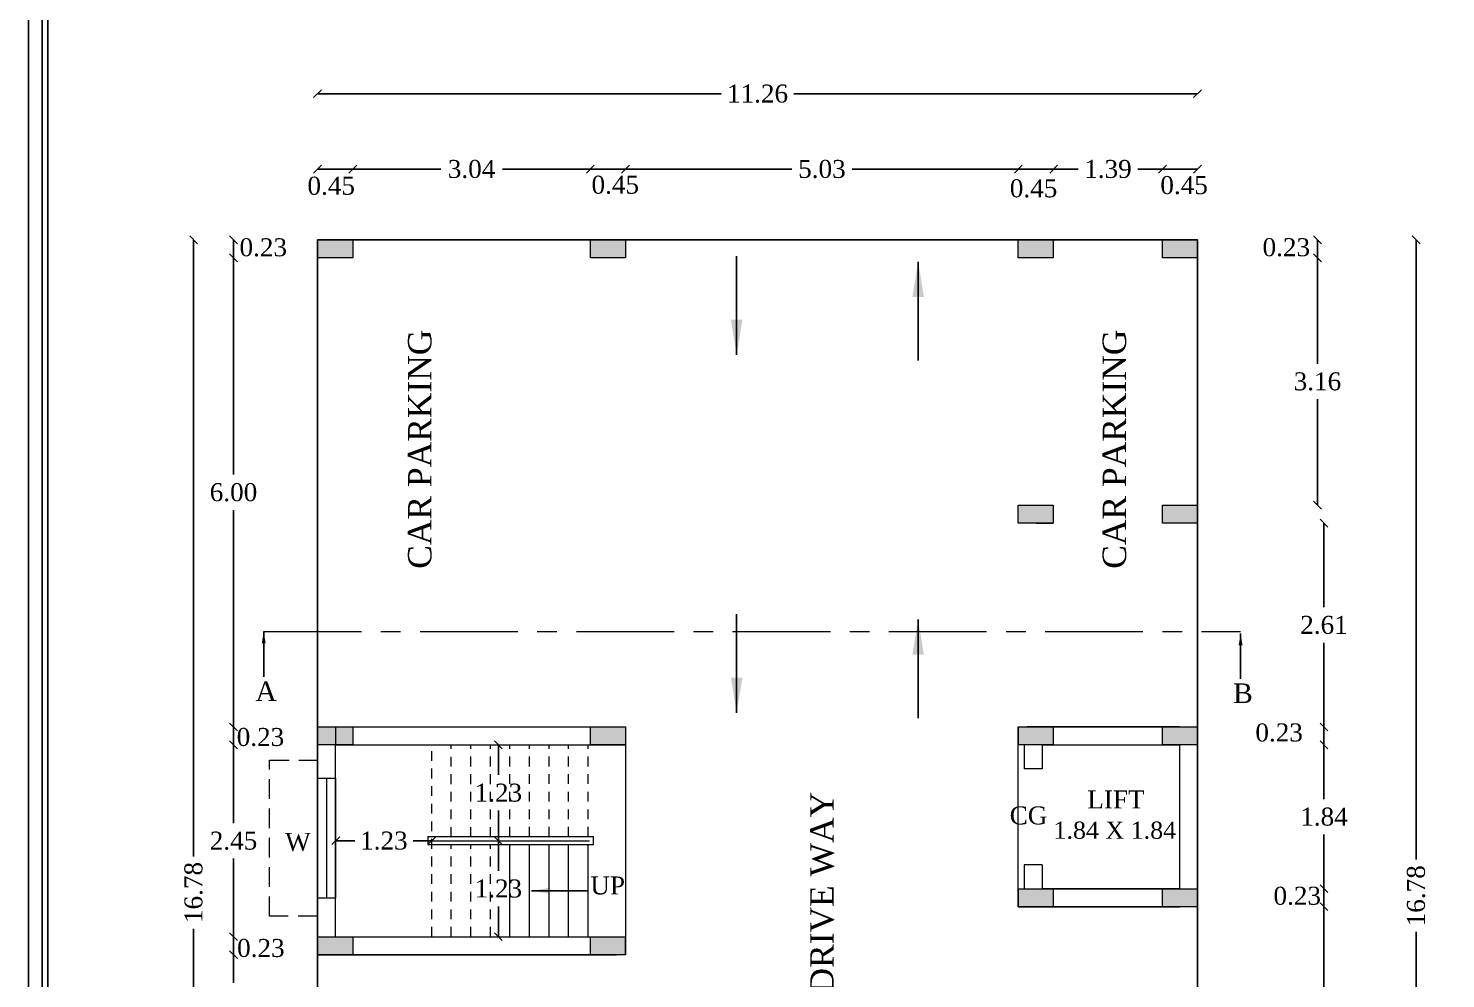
# Model space of a CAD drawing. Header units: metres. Extents: x -132 to 144, y -80 to -15.
# Drawn here: x -81.39 to -63.25, y -68.45 to -56.29 of the extents above; entities that cross this region are included whole.
import ezdxf
from ezdxf.enums import TextEntityAlignment as Align

# ---------------------------------------------------------------- set-up
doc = ezdxf.new("R2010")
doc.units = ezdxf.units.M
doc.header["$MEASUREMENT"] = 0
doc.header["$PDMODE"] = 3
doc.linetypes.add('CENTER', pattern=[2, 1.25, -0.25, 0.25, -0.25])
doc.linetypes.add('HIDDEN', pattern=[0.375, 0.25, -0.125])
doc.layers.get('0').update_dxf_attribs({"lineweight": 5})
doc.layers.get('DEFPOINTS').update_dxf_attribs({"lineweight": 5})
doc.layers.add('BLK_1_FLR_0_STILT_PARKING', color=13, linetype='Continuous', lineweight=0)
doc.layers.add('BLK_1_FLR_0_STILT_PARKING_DEDUCT', color=13, linetype='Continuous', lineweight=0)
doc.styles.add('Isa-', font='times.ttf')
doc.styles.add('STYLE2', font='times.ttf')
doc.dimstyles.new('Copy of ISO-25', dxfattribs={"dimscale": 0, "dimtxt": 0.23, "dimasz": 0.1, "dimexe": 1.25, "dimexo": 0.625, "dimgap": 0.11, "dimtad": 0, "dimtih": 1, "dimtoh": 1, "dimzin": 1, "dimdsep": 46, "dimtxsty": 'STYLE2', "dimblk": 'OBLIQUE', "dimcen": 0, "dimse1": 1, "dimse2": 1, "dimclrd": 1, "dimclrt": 3, "dimadec": 0, "dimazin": 2, "dimtfac": 1, "dimtix": 1, "dimtofl": 0, "dimtmove": 0, "dimatfit": 3, "dimfxl": 0, "dimtolj": 1, "dimarcsym": 0})
doc.dimstyles.new('ISO-25', dxfattribs={"dimscale": 0, "dimtxt": 0.23, "dimasz": 0.15, "dimexe": 1.25, "dimexo": 0.625, "dimgap": 0.11, "dimtad": 0, "dimtih": 1, "dimtoh": 1, "dimzin": 1, "dimdsep": 46, "dimtxsty": 'STYLE2', "dimblk": 'OBLIQUE', "dimcen": 0, "dimse1": 1, "dimse2": 1, "dimclrd": 1, "dimclrt": 3, "dimadec": 0, "dimazin": 2, "dimtfac": 1, "dimtix": 1, "dimtofl": 0, "dimtmove": 0, "dimatfit": 3, "dimfxl": 0, "dimtolj": 1, "dimarcsym": 0})

# ---------------------------------------------------------------- blocks, each defined once
blk = doc.blocks.new('_Oblique')
at = {"color": 0, "linetype": 'ByBlock', "lineweight": -2}
blk.add_line((-0.5, -0.5), (0.5, 0.5), dxfattribs=at)
blk = doc.blocks.new('*D88')
at = {"color": 1, "lineweight": -2}
for p, q in [((-64.811, -67.527), (-64.811, -69.834)), ((-64.811, -72.596), (-64.811, -70.289))]:
    blk.add_line(p, q, dxfattribs=at)
at = {"layer": 'DEFPOINTS', "color": 0}
for p in [(-66.429, -67.527), (-64.811, -67.527), (-66.428, -72.596)]:
    blk.add_point(p, dxfattribs=at)
at = {"color": 1, "lineweight": -2, "xscale": 0.1, "yscale": 0.1, "zscale": 0.1}
for p, rotation in [((-64.811, -67.527), 90), ((-64.811, -72.596), 270)]:
    blk.add_blockref('_Oblique', p, dxfattribs=dict(at, rotation=rotation))
at = {"color": 3, "insert": (-64.811, -70.061), "char_height": 0.23, "attachment_point": 5, "style": 'STYLE2'}
blk.add_mtext('\\A1;5.07', dxfattribs=at)
blk = doc.blocks.new('*D89')
at = {"color": 1, "lineweight": -2}
blk.add_line((-64.811, -67.527), (-64.811, -67.297), dxfattribs=at)
at = {"layer": 'DEFPOINTS', "color": 0}
for p in [(-66.428, -67.297), (-64.811, -67.297), (-66.428, -67.527)]:
    blk.add_point(p, dxfattribs=at)
at = {"color": 1, "lineweight": -2, "xscale": 0.1, "yscale": 0.1, "zscale": 0.1}
for p, rotation in [((-64.811, -67.297), 90), ((-64.811, -67.527), 270)]:
    blk.add_blockref('_Oblique', p, dxfattribs=dict(at, rotation=rotation))
at = {"color": 3, "insert": (-65.153, -67.389), "char_height": 0.23, "attachment_point": 5, "style": 'STYLE2'}
blk.add_mtext('\\A1;0.23', dxfattribs=at)
blk = doc.blocks.new('*D90')
at = {"color": 1, "lineweight": -2}
for p, q in [((-64.811, -65.457), (-64.811, -66.15)), ((-64.811, -67.297), (-64.811, -66.605))]:
    blk.add_line(p, q, dxfattribs=at)
at = {"layer": 'DEFPOINTS', "color": 0}
for p in [(-66.428, -65.457), (-64.811, -65.457), (-66.428, -67.297)]:
    blk.add_point(p, dxfattribs=at)
at = {"color": 1, "lineweight": -2, "xscale": 0.1, "yscale": 0.1, "zscale": 0.1}
for p, rotation in [((-64.811, -65.457), 90), ((-64.811, -67.297), 270)]:
    blk.add_blockref('_Oblique', p, dxfattribs=dict(at, rotation=rotation))
at = {"color": 3, "insert": (-64.811, -66.377), "char_height": 0.23, "attachment_point": 5, "style": 'STYLE2'}
blk.add_mtext('\\A1;1.84', dxfattribs=at)
blk = doc.blocks.new('*D91')
at = {"color": 1, "lineweight": -2}
blk.add_line((-64.811, -65.457), (-64.811, -65.227), dxfattribs=at)
at = {"layer": 'DEFPOINTS', "color": 0}
for p in [(-66.428, -65.227), (-64.811, -65.227), (-66.428, -65.457)]:
    blk.add_point(p, dxfattribs=at)
at = {"color": 1, "lineweight": -2, "xscale": 0.1, "yscale": 0.1, "zscale": 0.1}
for p, rotation in [((-64.811, -65.227), 90), ((-64.811, -65.457), 270)]:
    blk.add_blockref('_Oblique', p, dxfattribs=dict(at, rotation=rotation))
at = {"color": 3, "insert": (-65.385, -65.3), "char_height": 0.23, "attachment_point": 5, "style": 'STYLE2'}
blk.add_mtext('\\A1;0.23', dxfattribs=at)
blk = doc.blocks.new('*D92')
at = {"color": 1, "lineweight": -2}
for p, q in [((-64.811, -62.621), (-64.811, -63.697)), ((-64.811, -65.227), (-64.811, -64.151))]:
    blk.add_line(p, q, dxfattribs=at)
at = {"layer": 'DEFPOINTS', "color": 0}
for p in [(-66.429, -62.621), (-64.811, -62.621), (-66.429, -65.227)]:
    blk.add_point(p, dxfattribs=at)
at = {"color": 1, "lineweight": -2, "xscale": 0.1, "yscale": 0.1, "zscale": 0.1}
for p, rotation in [((-64.811, -62.621), 90), ((-64.811, -65.227), 270)]:
    blk.add_blockref('_Oblique', p, dxfattribs=dict(at, rotation=rotation))
at = {"color": 3, "insert": (-64.811, -63.924), "char_height": 0.23, "attachment_point": 5, "style": 'STYLE2'}
blk.add_mtext('\\A1;2.61', dxfattribs=at)
blk = doc.blocks.new('*D93')
at = {"color": 1, "lineweight": -2}
for p, q in [((-64.895, -59.227), (-64.895, -60.582)), ((-64.895, -62.391), (-64.895, -61.036))]:
    blk.add_line(p, q, dxfattribs=at)
at = {"layer": 'DEFPOINTS', "color": 0}
for p in [(-66.429, -59.227), (-64.895, -59.227), (-66.429, -62.391)]:
    blk.add_point(p, dxfattribs=at)
at = {"color": 1, "lineweight": -2, "xscale": 0.1, "yscale": 0.1, "zscale": 0.1}
for p, rotation in [((-64.895, -59.227), 90), ((-64.895, -62.391), 270)]:
    blk.add_blockref('_Oblique', p, dxfattribs=dict(at, rotation=rotation))
at = {"color": 3, "insert": (-64.895, -60.809), "char_height": 0.23, "attachment_point": 5, "style": 'STYLE2'}
blk.add_mtext('\\A1;3.16', dxfattribs=at)
blk = doc.blocks.new('*D94')
at = {"color": 1, "lineweight": -2}
blk.add_line((-64.895, -59.227), (-64.895, -58.997), dxfattribs=at)
at = {"layer": 'DEFPOINTS', "color": 0}
for p in [(-66.429, -58.997), (-64.895, -58.997), (-66.429, -59.227)]:
    blk.add_point(p, dxfattribs=at)
at = {"color": 1, "lineweight": -2, "xscale": 0.1, "yscale": 0.1, "zscale": 0.1}
for p, rotation in [((-64.895, -58.997), 90), ((-64.895, -59.227), 270)]:
    blk.add_blockref('_Oblique', p, dxfattribs=dict(at, rotation=rotation))
at = {"color": 3, "insert": (-65.293, -59.093), "char_height": 0.23, "attachment_point": 5, "style": 'STYLE2'}
blk.add_mtext('\\A1;0.23', dxfattribs=at)
blk = doc.blocks.new('*D95')
at = {"color": 1, "lineweight": -2}
blk.add_line((-66.429, -58.092), (-66.878, -58.092), dxfattribs=at)
at = {"layer": 'DEFPOINTS', "color": 0}
for p in [(-66.878, -58.092), (-66.878, -58.997), (-66.429, -58.997)]:
    blk.add_point(p, dxfattribs=at)
at = {"color": 1, "lineweight": -2, "xscale": 0.1, "yscale": 0.1, "zscale": 0.1, "rotation": 180}
blk.add_blockref('_Oblique', (-66.878, -58.092), dxfattribs=at)
at = {"color": 1, "lineweight": -2, "xscale": 0.1, "yscale": 0.1, "zscale": 0.1}
blk.add_blockref('_Oblique', (-66.429, -58.092), dxfattribs=at)
at = {"color": 3, "insert": (-66.601, -58.299), "char_height": 0.23, "attachment_point": 5, "style": 'STYLE2'}
blk.add_mtext('\\A1;0.45', dxfattribs=at)
blk = doc.blocks.new('*D96')
at = {"color": 1, "lineweight": -2}
for p, q in [((-68.271, -58.092), (-67.955, -58.092)), ((-66.878, -58.092), (-67.195, -58.092))]:
    blk.add_line(p, q, dxfattribs=at)
at = {"layer": 'DEFPOINTS', "color": 0}
for p in [(-68.271, -58.092), (-68.271, -58.997), (-66.878, -58.997)]:
    blk.add_point(p, dxfattribs=at)
at = {"color": 1, "lineweight": -2, "xscale": 0.1, "yscale": 0.1, "zscale": 0.1, "rotation": 180}
blk.add_blockref('_Oblique', (-68.271, -58.092), dxfattribs=at)
at = {"color": 1, "lineweight": -2, "xscale": 0.1, "yscale": 0.1, "zscale": 0.1}
blk.add_blockref('_Oblique', (-66.878, -58.092), dxfattribs=at)
at = {"color": 3, "insert": (-67.575, -58.092), "char_height": 0.23, "attachment_point": 5, "style": 'STYLE2'}
blk.add_mtext('\\A1;1.39', dxfattribs=at)
blk = doc.blocks.new('*D97')
at = {"color": 1, "lineweight": -2}
blk.add_line((-68.271, -58.092), (-68.721, -58.092), dxfattribs=at)
at = {"layer": 'DEFPOINTS', "color": 0}
for p in [(-68.721, -58.092), (-68.721, -58.997), (-68.271, -58.997)]:
    blk.add_point(p, dxfattribs=at)
at = {"color": 1, "lineweight": -2, "xscale": 0.1, "yscale": 0.1, "zscale": 0.1, "rotation": 180}
blk.add_blockref('_Oblique', (-68.721, -58.092), dxfattribs=at)
at = {"color": 1, "lineweight": -2, "xscale": 0.1, "yscale": 0.1, "zscale": 0.1}
blk.add_blockref('_Oblique', (-68.271, -58.092), dxfattribs=at)
at = {"color": 3, "insert": (-68.527, -58.34), "char_height": 0.23, "attachment_point": 5, "style": 'STYLE2'}
blk.add_mtext('\\A1;0.45', dxfattribs=at)
blk = doc.blocks.new('*D98')
at = {"color": 1, "lineweight": -2}
for p, q in [((-73.748, -58.092), (-71.619, -58.092)), ((-68.721, -58.092), (-70.85, -58.092))]:
    blk.add_line(p, q, dxfattribs=at)
at = {"layer": 'DEFPOINTS', "color": 0}
for p in [(-73.748, -58.092), (-73.748, -58.997), (-68.721, -58.997)]:
    blk.add_point(p, dxfattribs=at)
at = {"color": 1, "lineweight": -2, "xscale": 0.1, "yscale": 0.1, "zscale": 0.1, "rotation": 180}
blk.add_blockref('_Oblique', (-73.748, -58.092), dxfattribs=at)
at = {"color": 1, "lineweight": -2, "xscale": 0.1, "yscale": 0.1, "zscale": 0.1}
blk.add_blockref('_Oblique', (-68.721, -58.092), dxfattribs=at)
at = {"color": 3, "insert": (-71.235, -58.092), "char_height": 0.23, "attachment_point": 5, "style": 'STYLE2'}
blk.add_mtext('\\A1;5.03', dxfattribs=at)
blk = doc.blocks.new('*D99')
at = {"color": 1, "lineweight": -2}
blk.add_line((-73.748, -58.092), (-74.198, -58.092), dxfattribs=at)
at = {"layer": 'DEFPOINTS', "color": 0}
for p in [(-74.198, -58.092), (-74.198, -58.997), (-73.748, -58.997)]:
    blk.add_point(p, dxfattribs=at)
at = {"color": 1, "lineweight": -2, "xscale": 0.1, "yscale": 0.1, "zscale": 0.1, "rotation": 180}
blk.add_blockref('_Oblique', (-74.198, -58.092), dxfattribs=at)
at = {"color": 1, "lineweight": -2, "xscale": 0.1, "yscale": 0.1, "zscale": 0.1}
blk.add_blockref('_Oblique', (-73.748, -58.092), dxfattribs=at)
at = {"color": 3, "insert": (-73.879, -58.294), "char_height": 0.23, "attachment_point": 5, "style": 'STYLE2'}
blk.add_mtext('\\A1;0.45', dxfattribs=at)
blk = doc.blocks.new('*D100')
at = {"color": 1, "lineweight": -2}
for p, q in [((-77.238, -58.092), (-76.112, -58.092)), ((-74.198, -58.092), (-75.324, -58.092))]:
    blk.add_line(p, q, dxfattribs=at)
at = {"layer": 'DEFPOINTS', "color": 0}
for p in [(-77.238, -58.092), (-77.238, -58.997), (-74.198, -58.997)]:
    blk.add_point(p, dxfattribs=at)
at = {"color": 1, "lineweight": -2, "xscale": 0.1, "yscale": 0.1, "zscale": 0.1, "rotation": 180}
blk.add_blockref('_Oblique', (-77.238, -58.092), dxfattribs=at)
at = {"color": 1, "lineweight": -2, "xscale": 0.1, "yscale": 0.1, "zscale": 0.1}
blk.add_blockref('_Oblique', (-74.198, -58.092), dxfattribs=at)
at = {"color": 3, "insert": (-75.718, -58.092), "char_height": 0.23, "attachment_point": 5, "style": 'STYLE2'}
blk.add_mtext('\\A1;3.04', dxfattribs=at)
blk = doc.blocks.new('*D101')
at = {"color": 1, "lineweight": -2}
blk.add_line((-77.238, -58.092), (-77.689, -58.092), dxfattribs=at)
at = {"layer": 'DEFPOINTS', "color": 0}
for p in [(-77.689, -58.092), (-77.689, -58.997), (-77.238, -58.997)]:
    blk.add_point(p, dxfattribs=at)
at = {"color": 1, "lineweight": -2, "xscale": 0.1, "yscale": 0.1, "zscale": 0.1, "rotation": 180}
blk.add_blockref('_Oblique', (-77.689, -58.092), dxfattribs=at)
at = {"color": 1, "lineweight": -2, "xscale": 0.1, "yscale": 0.1, "zscale": 0.1}
blk.add_blockref('_Oblique', (-77.238, -58.092), dxfattribs=at)
at = {"color": 3, "insert": (-77.514, -58.307), "char_height": 0.23, "attachment_point": 5, "style": 'STYLE2'}
blk.add_mtext('\\A1;0.45', dxfattribs=at)
blk = doc.blocks.new('*D102')
at = {"color": 1, "lineweight": -2}
blk.add_line((-78.764, -58.997), (-78.764, -59.227), dxfattribs=at)
at = {"layer": 'DEFPOINTS', "color": 0}
for p in [(-77.688, -58.997), (-78.764, -59.227), (-77.689, -59.227)]:
    blk.add_point(p, dxfattribs=at)
at = {"color": 1, "lineweight": -2, "xscale": 0.1, "yscale": 0.1, "zscale": 0.1}
for p, rotation in [((-78.764, -58.997), 90), ((-78.764, -59.227), 270)]:
    blk.add_blockref('_Oblique', p, dxfattribs=dict(at, rotation=rotation))
at = {"color": 3, "insert": (-78.383, -59.094), "char_height": 0.23, "attachment_point": 5, "style": 'STYLE2'}
blk.add_mtext('\\A1;0.23', dxfattribs=at)
blk = doc.blocks.new('*D103')
at = {"color": 1, "lineweight": -2}
for p, q in [((-78.764, -59.227), (-78.764, -62)), ((-78.764, -65.227), (-78.764, -62.455))]:
    blk.add_line(p, q, dxfattribs=at)
at = {"layer": 'DEFPOINTS', "color": 0}
for p in [(-77.689, -59.227), (-78.764, -65.227), (-77.689, -65.227)]:
    blk.add_point(p, dxfattribs=at)
at = {"color": 1, "lineweight": -2, "xscale": 0.1, "yscale": 0.1, "zscale": 0.1}
for p, rotation in [((-78.764, -59.227), 90), ((-78.764, -65.227), 270)]:
    blk.add_blockref('_Oblique', p, dxfattribs=dict(at, rotation=rotation))
at = {"color": 3, "insert": (-78.764, -62.227), "char_height": 0.23, "attachment_point": 5, "style": 'STYLE2'}
blk.add_mtext('\\A1;6.00', dxfattribs=at)
blk = doc.blocks.new('*D104')
at = {"color": 1, "lineweight": -2}
blk.add_line((-78.764, -65.227), (-78.764, -65.457), dxfattribs=at)
at = {"layer": 'DEFPOINTS', "color": 0}
for p in [(-77.689, -65.227), (-78.764, -65.457), (-77.689, -65.457)]:
    blk.add_point(p, dxfattribs=at)
at = {"color": 1, "lineweight": -2, "xscale": 0.1, "yscale": 0.1, "zscale": 0.1}
for p, rotation in [((-78.764, -65.227), 90), ((-78.764, -65.457), 270)]:
    blk.add_blockref('_Oblique', p, dxfattribs=dict(at, rotation=rotation))
at = {"color": 3, "insert": (-78.419, -65.358), "char_height": 0.23, "attachment_point": 5, "style": 'STYLE2'}
blk.add_mtext('\\A1;0.23', dxfattribs=at)
blk = doc.blocks.new('*D105')
at = {"color": 1, "lineweight": -2}
blk.add_line((-78.764, -67.911), (-78.764, -68.141), dxfattribs=at)
at = {"layer": 'DEFPOINTS', "color": 0}
for p in [(-77.689, -67.911), (-78.764, -68.141), (-77.689, -68.141)]:
    blk.add_point(p, dxfattribs=at)
at = {"color": 1, "lineweight": -2, "xscale": 0.1, "yscale": 0.1, "zscale": 0.1}
for p, rotation in [((-78.764, -67.911), 90), ((-78.764, -68.141), 270)]:
    blk.add_blockref('_Oblique', p, dxfattribs=dict(at, rotation=rotation))
at = {"color": 3, "insert": (-78.414, -68.057), "char_height": 0.23, "attachment_point": 5, "style": 'STYLE2'}
blk.add_mtext('\\A1;0.23', dxfattribs=at)
blk = doc.blocks.new('*D106')
at = {"color": 1, "lineweight": -2}
for p, q in [((-78.764, -68.141), (-78.764, -68.502)), ((-78.764, -69.317), (-78.764, -68.956))]:
    blk.add_line(p, q, dxfattribs=at)
at = {"layer": 'DEFPOINTS', "color": 0}
for p in [(-77.689, -68.141), (-78.764, -69.317), (-77.689, -69.317)]:
    blk.add_point(p, dxfattribs=at)
at = {"color": 1, "lineweight": -2, "xscale": 0.1, "yscale": 0.1, "zscale": 0.1}
for p, rotation in [((-78.764, -68.141), 90), ((-78.764, -69.317), 270)]:
    blk.add_blockref('_Oblique', p, dxfattribs=dict(at, rotation=rotation))
at = {"color": 3, "insert": (-78.764, -68.729), "char_height": 0.23, "attachment_point": 5, "style": 'STYLE2'}
blk.add_mtext('\\A1;1.18', dxfattribs=at)
blk = doc.blocks.new('*D113')
at = {"color": 1, "linetype": 'Continuous', "lineweight": -2}
for p, q in [((-63.632, -58.997), (-63.632, -66.925)), ((-63.632, -75.777), (-63.632, -67.85))]:
    blk.add_line(p, q, dxfattribs=at)
at = {"layer": 'DEFPOINTS', "color": 0}
for p in [(-66.429, -58.997), (-63.632, -58.997), (-66.429, -75.777)]:
    blk.add_point(p, dxfattribs=at)
at = {"color": 1, "lineweight": -2, "xscale": 0.1, "yscale": 0.1, "zscale": 0.1}
for p, rotation in [((-63.632, -58.997), 90), ((-63.632, -75.777), 270)]:
    blk.add_blockref('_Oblique', p, dxfattribs=dict(at, rotation=rotation))
at = {"color": 3, "insert": (-63.632, -67.387), "char_height": 0.23, "attachment_point": 5, "rotation": 90, "style": 'STYLE2'}
blk.add_mtext('\\A1;16.78', dxfattribs=at)
blk = doc.blocks.new('*D114')
at = {"color": 1, "linetype": 'Continuous', "lineweight": -2}
for p, q in [((-79.275, -58.997), (-79.275, -66.883)), ((-79.275, -75.777), (-79.275, -67.808))]:
    blk.add_line(p, q, dxfattribs=at)
at = {"layer": 'DEFPOINTS', "color": 0}
for p in [(-77.689, -58.997), (-79.275, -75.777), (-77.689, -75.777)]:
    blk.add_point(p, dxfattribs=at)
at = {"color": 1, "lineweight": -2, "xscale": 0.1, "yscale": 0.1, "zscale": 0.1}
for p, rotation in [((-79.275, -58.997), 90), ((-79.275, -75.777), 270)]:
    blk.add_blockref('_Oblique', p, dxfattribs=dict(at, rotation=rotation))
at = {"color": 3, "insert": (-79.275, -67.345), "char_height": 0.23, "attachment_point": 5, "rotation": 90, "style": 'STYLE2'}
blk.add_mtext('\\A1;16.78', dxfattribs=at)
blk = doc.blocks.new('*D115')
at = {"color": 1, "lineweight": -2}
for p, q in [((-77.689, -57.128), (-72.524, -57.128)), ((-66.429, -57.128), (-71.593, -57.128))]:
    blk.add_line(p, q, dxfattribs=at)
at = {"layer": 'DEFPOINTS', "color": 0}
for p in [(-66.429, -57.128), (-77.689, -58.997), (-66.429, -58.997)]:
    blk.add_point(p, dxfattribs=at)
at = {"color": 1, "lineweight": -2, "xscale": 0.1, "yscale": 0.1, "zscale": 0.1, "rotation": 180}
blk.add_blockref('_Oblique', (-77.689, -57.128), dxfattribs=at)
at = {"color": 1, "lineweight": -2, "xscale": 0.1, "yscale": 0.1, "zscale": 0.1}
blk.add_blockref('_Oblique', (-66.429, -57.128), dxfattribs=at)
at = {"color": 3, "insert": (-72.059, -57.128), "char_height": 0.23, "attachment_point": 5, "style": 'STYLE2'}
blk.add_mtext('\\A1;11.26', dxfattribs=at)
blk = doc.blocks.new('*D130')
at = {"color": 1, "linetype": 'Continuous', "lineweight": -2}
for p, q in [((-78.764, -65.457), (-78.764, -66.457)), ((-78.764, -67.911), (-78.764, -66.911))]:
    blk.add_line(p, q, dxfattribs=at)
at = {"layer": 'DEFPOINTS', "color": 0}
for p in [(-77.689, -65.457), (-78.764, -67.911), (-77.689, -67.911)]:
    blk.add_point(p, dxfattribs=at)
at = {"color": 1, "lineweight": -2, "xscale": 0.1, "yscale": 0.1, "zscale": 0.1}
for p, rotation in [((-78.764, -65.457), 90), ((-78.764, -67.911), 270)]:
    blk.add_blockref('_Oblique', p, dxfattribs=dict(at, rotation=rotation))
at = {"color": 3, "insert": (-78.764, -66.684), "char_height": 0.23, "attachment_point": 5, "style": 'STYLE2'}
blk.add_mtext('\\A1;2.45', dxfattribs=at)
blk = doc.blocks.new('*D156')
at = {"color": 1, "lineweight": -2}
for p, q in [((-75.375, -65.457), (-75.375, -65.842)), ((-75.375, -66.682), (-75.375, -66.297))]:
    blk.add_line(p, q, dxfattribs=at)
at = {"layer": 'DEFPOINTS', "color": 0}
for p in [(-75.582, -65.457), (-75.582, -66.682), (-75.375, -66.682)]:
    blk.add_point(p, dxfattribs=at)
at = {"color": 1, "lineweight": -2, "xscale": 0.1, "yscale": 0.1, "zscale": 0.1}
for p, rotation in [((-75.375, -65.457), 90), ((-75.375, -66.682), 270)]:
    blk.add_blockref('_Oblique', p, dxfattribs=dict(at, rotation=rotation))
at = {"color": 3, "lineweight": -3, "insert": (-75.375, -66.07), "char_height": 0.23, "attachment_point": 5, "style": 'STYLE2'}
blk.add_mtext('\\A1;1.23', dxfattribs=at)
blk = doc.blocks.new('*D157')
at = {"color": 1, "lineweight": -2}
for p, q in [((-75.375, -66.682), (-75.375, -67.069)), ((-75.375, -67.911), (-75.375, -67.524))]:
    blk.add_line(p, q, dxfattribs=at)
at = {"layer": 'DEFPOINTS', "color": 0}
for p in [(-75.375, -66.682), (-75.375, -67.911), (-75.332, -67.911)]:
    blk.add_point(p, dxfattribs=at)
at = {"color": 1, "lineweight": -2, "xscale": 0.1, "yscale": 0.1, "zscale": 0.1}
for p, rotation in [((-75.375, -66.682), 90), ((-75.375, -67.911), 270)]:
    blk.add_blockref('_Oblique', p, dxfattribs=dict(at, rotation=rotation))
at = {"color": 3, "lineweight": -3, "insert": (-75.375, -67.296), "char_height": 0.23, "attachment_point": 5, "style": 'STYLE2'}
blk.add_mtext('\\A1;1.23', dxfattribs=at)
blk = doc.blocks.new('*D158')
at = {"color": 1, "lineweight": -2}
for p, q in [((-77.454, -66.683), (-77.213, -66.683)), ((-76.227, -66.683), (-76.467, -66.683))]:
    blk.add_line(p, q, dxfattribs=at)
at = {"layer": 'DEFPOINTS', "color": 0}
for p in [(-77.454, -66.683), (-77.454, -66.684), (-76.227, -67.911)]:
    blk.add_point(p, dxfattribs=at)
at = {"color": 1, "lineweight": -2, "xscale": 0.1, "yscale": 0.1, "zscale": 0.1, "rotation": 180}
blk.add_blockref('_Oblique', (-77.454, -66.683), dxfattribs=at)
at = {"color": 1, "lineweight": -2, "xscale": 0.1, "yscale": 0.1, "zscale": 0.1}
blk.add_blockref('_Oblique', (-76.227, -66.683), dxfattribs=at)
at = {"color": 3, "lineweight": -3, "insert": (-76.84, -66.683), "char_height": 0.23, "attachment_point": 5, "style": 'STYLE2'}
blk.add_mtext('\\A1;1.23', dxfattribs=at)

msp = doc.modelspace()

# ---------------------------------------------------------------- hatches: boundary and pattern name
for points in [[(-77.68866, -58.99727), (-77.68866, -59.22727), (-77.23866, -59.22727), (-77.23866, -58.99727)], [(-74.19765, -58.99727), (-74.19765, -59.22727), (-73.74765, -59.22727), (-73.74765, -58.99727)], [(-68.72533, -58.99727), (-68.72533, -59.22727), (-68.27533, -59.22727), (-68.27533, -58.99727)], [(-66.87866, -58.99727), (-66.87866, -59.22727), (-66.42866, -59.22727), (-66.42866, -58.99727)], [(-68.72533, -62.39061), (-68.72533, -62.62061), (-68.27533, -62.62061), (-68.27533, -62.39061)], [(-66.87866, -62.39067), (-66.87866, -62.62067), (-66.42866, -62.62067), (-66.42866, -62.39067)], [(-77.68866, -65.22727), (-77.68866, -65.45727), (-77.23866, -65.45727), (-77.23866, -65.22727)], [(-74.19765, -65.22727), (-74.19765, -65.45727), (-73.74765, -65.45727), (-73.74765, -65.22727)], [(-68.72533, -65.22727), (-68.72533, -65.45727), (-68.27533, -65.45727), (-68.27533, -65.22727)], [(-66.87866, -65.22727), (-66.87866, -65.45727), (-66.42866, -65.45727), (-66.42866, -65.22727)], [(-68.72533, -67.29727), (-68.72533, -67.52727), (-68.27533, -67.52727), (-68.27533, -67.29727)], [(-66.87866, -67.29727), (-66.87866, -67.52727), (-66.42866, -67.52727), (-66.42866, -67.29727)], [(-77.68866, -67.91061), (-77.68866, -68.14061), (-77.23866, -68.14061), (-77.23866, -67.91061)], [(-74.19784, -67.91061), (-74.19784, -68.14061), (-73.74784, -68.14061), (-73.74784, -67.91061)]]:
    msp.add_hatch(color=4).paths.add_polyline_path(points)

# ---------------------------------------------------------------- linework, layer by layer
at = {"color": 2}
for p, q in [((-77.68866, -58.99727), (-66.42866, -58.99727)), ((-77.68866, -75.77727), (-77.68866, -58.99727)), ((-66.42866, -58.99727), (-66.42866, -75.77727)), ((-77.57366, -65.88243), (-77.57366, -67.41577))]:
    msp.add_line(p, q, dxfattribs=at)
for p, q in [((-77.68866, -62.40846), (-77.68866, -58.99727)), ((-77.68866, -58.99727), (-66.42866, -58.99727)), ((-66.42866, -58.99727), (-66.42866, -75.77727)), ((-77.68866, -75.77727), (-77.68866, -62.40846)), ((-68.72533, -62.39061), (-68.61033, -62.39061)), ((-68.72533, -62.39061), (-68.27533, -62.39061)), ((-68.49533, -62.62061), (-68.27533, -62.62061)), ((-66.42866, -64.61425), (-66.42866, -66.68394)), ((-77.45866, -65.22727), (-73.86284, -65.22727)), ((-66.65866, -65.22727), (-68.61033, -65.22727)), ((-68.61033, -65.22727), (-66.65866, -65.22727)), ((-68.61033, -65.22727), (-67.42533, -65.22727)), ((-77.45866, -67.91061), (-77.45866, -65.45727)), ((-77.45866, -65.45727), (-73.74784, -65.45727)), ((-68.64876, -65.45727), (-68.64876, -65.76394)), ((-68.41876, -65.45727), (-68.41876, -65.76394)), ((-68.41876, -65.45727), (-66.65866, -65.45727)), ((-66.65866, -65.45759), (-66.65866, -67.29727)), ((-66.65866, -65.45759), (-66.65866, -67.29727)), ((-68.41876, -65.76394), (-68.64876, -65.76394)), ((-76.27699, -66.63061), (-74.15972, -66.63061)), ((-76.27699, -66.63061), (-76.27699, -66.73061)), ((-76.27699, -66.68227), (-74.20972, -66.68227)), ((-76.27699, -66.73061), (-74.15972, -66.73061)), ((-75.22699, -67.91061), (-75.22699, -66.73435)), ((-74.97699, -67.91061), (-74.97699, -66.73418)), ((-74.72699, -67.91061), (-74.72699, -66.734)), ((-74.47699, -67.91061), (-74.47699, -66.73383)), ((-74.22699, -67.91061), (-74.22699, -66.73365)), ((-74.15972, -66.73061), (-74.15972, -66.63061)), ((-68.64876, -66.99061), (-68.64876, -67.29727)), ((-68.41876, -66.99061), (-68.64876, -66.99061)), ((-68.41876, -66.99061), (-68.41876, -67.29727)), ((-68.41876, -67.10561), (-68.41876, -67.29727)), ((-68.72533, -67.29727), (-68.64876, -67.29727)), ((-68.41876, -67.29727), (-66.65866, -67.29727)), ((-66.65866, -67.29727), (-68.41876, -67.29727)), ((-68.41876, -67.29727), (-66.65866, -67.29727)), ((-68.41866, -67.29727), (-66.65866, -67.29727)), ((-68.41866, -67.29727), (-66.65866, -67.29727)), ((-66.65866, -67.52727), (-68.72533, -67.52727)), ((-68.72533, -67.52727), (-66.65866, -67.52727)), ((-77.45866, -67.91061), (-73.74784, -67.91061)), ((-77.68866, -68.14061), (-73.86284, -68.14061))]:
    msp.add_line(p, q)
at = {"color": 4}
for p, q in [((-68.72533, -62.39061), (-68.49533, -62.39061)), ((-68.27533, -62.39061), (-68.27533, -62.62061)), ((-77.68866, -65.22727), (-77.68866, -65.45727)), ((-77.45866, -65.22727), (-77.45866, -65.45727))]:
    msp.add_line(p, q, dxfattribs=at)
at = {"color": 4, "linetype": 'CENTER'}
msp.add_line((-78.37737, -64.00721), (-65.87807, -64.00721), dxfattribs=at)
at = {"color": 3}
for p, q in [((-68.72533, -65.22727), (-68.72533, -65.45727)), ((-68.72533, -67.29727), (-68.72533, -67.52727)), ((-73.74784, -68.14061), (-73.74784, -67.91061))]:
    msp.add_line(p, q, dxfattribs=at)
at = {"linetype": 'HIDDEN', "ltscale": 0.5}
for p, q in [((-76.22699, -67.91061), (-76.22699, -65.45727)), ((-75.97699, -66.63265), (-75.97699, -65.45727)), ((-75.72699, -66.63248), (-75.72699, -65.45727)), ((-75.47699, -66.6323), (-75.47699, -65.45727)), ((-75.22699, -66.63213), (-75.22699, -65.45727)), ((-74.97699, -66.63195), (-74.97699, -65.45727)), ((-74.72699, -66.63178), (-74.72699, -65.45727)), ((-74.47699, -66.6316), (-74.47699, -65.45727)), ((-74.22699, -66.63143), (-74.22699, -65.45727)), ((-75.97699, -67.91061), (-75.97699, -66.73488)), ((-75.72699, -67.91061), (-75.72699, -66.7347)), ((-75.47699, -67.91061), (-75.47699, -66.73453))]:
    msp.add_line(p, q, dxfattribs=at)
at = {"lineweight": -3}
for points in [[(-81.38915, -17.95301), (3.14417, -17.95301), (3.14417, -80.20358), (-81.38915, -80.20358)], [(-81.21092, -18.13123), (2.96595, -18.13123), (2.96595, -80.02535), (-81.21092, -80.02535)], [(-81.13915, -18.20301), (2.89417, -18.20301), (2.89417, -79.95358), (-81.13915, -79.95358)]]:
    msp.add_lwpolyline(points, close=True, dxfattribs=at)
at = {"color": 64, "lineweight": -3}
msp.add_lwpolyline([(-81.21092, -18.13123), (2.96595, -18.13123), (2.96595, -80.02535), (-81.21092, -80.02535)], close=True, dxfattribs=at)
at = {"color": 4}
for points in [[(-77.23866, -58.99727), (-77.23866, -59.22727), (-77.68866, -59.22727), (-77.68866, -58.99727)], [(-73.74765, -58.99727), (-73.74765, -59.22727), (-74.19765, -59.22727), (-74.19765, -58.99727)], [(-68.27533, -58.99727), (-68.27533, -59.22727), (-68.72533, -59.22727), (-68.72533, -58.99727)], [(-66.42866, -58.99727), (-66.42866, -59.22727), (-66.87866, -59.22727), (-66.87866, -58.99727)], [(-68.27533, -62.39061), (-68.27533, -62.62061), (-68.72533, -62.62061), (-68.72533, -62.39061)], [(-66.42866, -62.39067), (-66.42866, -62.62067), (-66.87866, -62.62067), (-66.87866, -62.39067)], [(-77.23866, -65.22727), (-77.23866, -65.45727), (-77.68866, -65.45727), (-77.68866, -65.22727)], [(-73.74765, -65.22727), (-73.74765, -65.45727), (-74.19765, -65.45727), (-74.19765, -65.22727)], [(-68.27533, -65.22727), (-68.27533, -65.45727), (-68.72533, -65.45727), (-68.72533, -65.22727)], [(-66.42866, -65.22727), (-66.42866, -65.45727), (-66.87866, -65.45727), (-66.87866, -65.22727)], [(-68.27533, -67.29727), (-68.27533, -67.52727), (-68.72533, -67.52727), (-68.72533, -67.29727)], [(-66.42866, -67.29727), (-66.42866, -67.52727), (-66.87866, -67.52727), (-66.87866, -67.29727)], [(-77.23866, -67.91061), (-77.23866, -68.14061), (-77.68866, -68.14061), (-77.68866, -67.91061)], [(-73.74784, -67.91061), (-73.74784, -68.14061), (-74.19784, -68.14061), (-74.19784, -67.91061)]]:
    msp.add_lwpolyline(points, close=True, dxfattribs=at)
at = {"color": 4, "linetype": 'HIDDEN'}
msp.add_lwpolyline([(-77.68866, -67.64577), (-78.30199, -67.64577), (-78.30199, -65.65243), (-77.68866, -65.65243)], dxfattribs=at)
at = {"color": 2}
msp.add_lwpolyline([(-77.68866, -67.41577), (-77.68866, -65.88243), (-77.45866, -65.88243), (-77.45866, -67.41577), (-77.68866, -67.41577)], dxfattribs=at)
at = {"layer": 'BLK_1_FLR_0_STILT_PARKING', "color": 13, "lineweight": -3}
msp.add_lwpolyline([(-77.68866, -58.99727), (-66.42866, -58.99727), (-66.42866, -75.77727), (-77.68866, -75.77727)], close=True, dxfattribs=at)
at = {"layer": 'BLK_1_FLR_0_STILT_PARKING_DEDUCT'}
for points in [[(-77.68866, -65.22727), (-73.74765, -65.22727), (-73.74784, -68.14061), (-77.68866, -68.14061)], [(-68.72533, -65.22727), (-66.42866, -65.22727), (-66.42866, -67.52727), (-68.72533, -67.52727)]]:
    msp.add_lwpolyline(points, close=True, dxfattribs=at)

# ---------------------------------------------------------------- texts
at = {"color": 2, "lineweight": -3, "style": 'Isa-'}
for s, p in [('CAR PARKING', (-76.38173, -61.6747)), ('CAR PARKING', (-67.49375, -61.6747)), ('4.5M WIDE DRIVE WAY', (-71.23491, -68.53734))]:
    msp.add_text(s, height=0.3, rotation=90, dxfattribs=at).set_placement(p, align=Align.MIDDLE_CENTER)
at = {"color": 4, "lineweight": -3, "style": 'Isa-'}
for s, p in [('A', (-78.34711, -64.77047)), ('B', (-65.84781, -64.79606))]:
    msp.add_text(s, height=0.25, dxfattribs=at).set_placement(p, align=Align.MIDDLE_CENTER)
at = {"color": 181, "ltscale": 2, "style": 'Isa-'}
msp.add_text('LIFT', height=0.23, dxfattribs=at).set_placement((-67.83958, -66.26996))
at = {"color": 6, "ltscale": 2, "style": 'Isa-'}
msp.add_text('CG', height=0.23, dxfattribs=at).set_placement((-68.83286, -66.47412))
at = {"ltscale": 2, "style": 'Isa-'}
for s, height, p in [('1.84 X 1.84', 0.22, (-68.2721, -66.65806)), ('W', 0.23, (-78.1044, -66.81221))]:
    msp.add_text(s, height=height, dxfattribs=at).set_placement(p)
at = {"color": 2, "lineweight": -3, "style": 'Isa-'}
msp.add_text('UP', height=0.23, dxfattribs=at).set_placement((-74.19832, -67.37035))

# ---------------------------------------------------------------- dimensions: what is measured, and where the dimension line sits
at = {"color": 4}
for base, p1, p2, picture, middle in [((-66.42866, -57.12833), (-77.68866, -58.99727), (-66.42866, -58.99727), '*D115', (-72.05866, -57.12833)), ((-77.23847, -58.0916), (-74.19765, -58.99727), (-77.23847, -58.99727), '*D100', (-75.71806, -58.0916)), ((-73.74765, -58.0916), (-68.72139, -58.99727), (-73.74765, -58.99727), '*D98', (-71.23452, -58.0916)), ((-68.27139, -58.0916), (-66.87847, -58.99727), (-68.27139, -58.99727), '*D96', (-67.57493, -58.0916))]:
    dim = msp.add_linear_dim(base=base, p1=p1, p2=p2, dimstyle='Copy of ISO-25', override={"dimscale": 1}, dxfattribs=at)
    dim.commit()
    dim.dimension.update_dxf_attribs({"geometry": picture, "text_midpoint": middle})
for base, p1, p2, picture, middle in [((-77.68866, -58.0916), (-77.23847, -58.99727), (-77.68866, -58.99727), '*D101', (-77.51431, -58.30711)), ((-74.19765, -58.0916), (-73.74765, -58.99727), (-74.19765, -58.99727), '*D99', (-73.87878, -58.29436)), ((-68.72139, -58.0916), (-68.27139, -58.99727), (-68.72139, -58.99727), '*D97', (-68.52666, -58.3403)), ((-66.87847, -58.0916), (-66.42866, -58.99727), (-66.87847, -58.99727), '*D95', (-66.60068, -58.29915))]:
    dim = msp.add_linear_dim(base=base, p1=p1, p2=p2, dimstyle='Copy of ISO-25', override={"dimscale": 1, "dimtmove": 2}, dxfattribs=at)
    dim.commit()
    dim.dimension.update_dxf_attribs({"geometry": picture, "text_midpoint": middle, "dimtype": 160})
at = {"color": 3}
dim = msp.add_linear_dim(base=(-79.27452, -75.77727), p1=(-77.68866, -58.99727), p2=(-77.68866, -75.77727), angle=90, dimstyle='Copy of ISO-25', override={"dimscale": 1, "dimfxl": 4, "dimfxlon": 1}, dxfattribs=at)
dim.commit()
dim.dimension.update_dxf_attribs({"geometry": '*D114', "text_midpoint": (-79.27452, -67.34515), "dimtype": 160, "text_rotation": 90})
at = {"color": 4}
for base, p1, p2, picture, middle in [((-78.7639, -59.22727), (-77.68847, -58.99727), (-77.68866, -59.22727), '*D102', (-78.38346, -59.09379)), ((-64.89485, -58.99727), (-66.42866, -59.22727), (-66.42866, -58.99727), '*D94', (-65.29343, -59.09318)), ((-78.7639, -65.45727), (-77.68866, -65.22727), (-77.68866, -65.45727), '*D104', (-78.41867, -65.35771)), ((-64.81092, -65.22727), (-66.42847, -65.45727), (-66.42847, -65.22727), '*D91', (-65.38504, -65.30025)), ((-64.81092, -67.29727), (-66.42828, -67.52727), (-66.42847, -67.29727), '*D89', (-65.15254, -67.38907)), ((-78.7639, -68.14061), (-77.68866, -67.91061), (-77.68866, -68.14061), '*D105', (-78.41374, -68.05697))]:
    dim = msp.add_linear_dim(base=base, p1=p1, p2=p2, angle=90, dimstyle='Copy of ISO-25', override={"dimscale": 1, "dimtmove": 2}, dxfattribs=at)
    dim.commit()
    dim.dimension.update_dxf_attribs({"geometry": picture, "text_midpoint": middle, "dimtype": 160})
at = {"color": 3}
dim = msp.add_linear_dim(base=(-63.63161, -58.99727), p1=(-66.42866, -75.77727), p2=(-66.42866, -58.99727), angle=90, dimstyle='Copy of ISO-25', override={"dimscale": 1, "dimfxl": 4, "dimfxlon": 1}, dxfattribs=at)
dim.commit()
dim.dimension.update_dxf_attribs({"geometry": '*D113', "text_midpoint": (-63.63161, -67.38727), "text_rotation": 90})
at = {"color": 4}
for base, p1, p2, picture, middle in [((-78.76409, -65.22727), (-77.68866, -59.22727), (-77.68885, -65.22727), '*D103', (-78.76409, -62.22727)), ((-64.89485, -59.22727), (-66.42866, -62.39067), (-66.42866, -59.22727), '*D93', (-64.89485, -60.80897)), ((-64.81092, -62.62067), (-66.42866, -65.22727), (-66.42866, -62.62067), '*D92', (-64.81092, -63.92397)), ((-64.81092, -65.45727), (-66.42847, -67.29727), (-66.42847, -65.45727), '*D90', (-64.81092, -66.37727)), ((-64.81092, -67.52727), (-66.42847, -72.59561), (-66.42866, -67.52727), '*D88', (-64.81092, -70.06144)), ((-78.7639, -69.31727), (-77.68866, -68.14061), (-77.68866, -69.31727), '*D106', (-78.7639, -68.72894))]:
    dim = msp.add_linear_dim(base=base, p1=p1, p2=p2, angle=90, dimstyle='Copy of ISO-25', override={"dimscale": 1}, dxfattribs=at)
    dim.commit()
    dim.dimension.update_dxf_attribs({"geometry": picture, "text_midpoint": middle})
at = {"color": 3}
dim = msp.add_linear_dim(base=(-78.7639, -67.91061), p1=(-77.68866, -65.45727), p2=(-77.68866, -67.91061), angle=90, dimstyle='Copy of ISO-25', override={"dimscale": 1, "dimfxl": 4, "dimfxlon": 1}, dxfattribs=at)
dim.commit()
dim.dimension.update_dxf_attribs({"geometry": '*D130', "text_midpoint": (-78.7639, -66.68394)})
at = {"lineweight": -3}
for base, p1, p2, picture, middle in [((-75.3746305579, -66.6822745754), (-75.5819900629, -65.4572745754), (-75.5819900629, -66.6822745754), '*D156', (-75.3746305579, -66.0697745754)), ((-75.37463, -67.91061), (-75.37463, -66.68227), (-75.33175, -67.91061), '*D157', (-75.37463, -67.29644))]:
    dim = msp.add_linear_dim(base=base, p1=p1, p2=p2, angle=270, dimstyle='Copy of ISO-25', override={"dimscale": 1}, dxfattribs=at)
    dim.commit()
    dim.dimension.update_dxf_attribs({"geometry": picture, "text_midpoint": middle})
dim = msp.add_linear_dim(base=(-77.45366, -66.68339), p1=(-76.22699, -67.91061), p2=(-77.45366, -66.68394), dimstyle='Copy of ISO-25', override={"dimscale": 1}, dxfattribs=at)
dim.commit()
dim.dimension.update_dxf_attribs({"geometry": '*D158', "text_midpoint": (-76.84033, -66.68339), "dimtype": 160})

# ---------------------------------------------------------------- leaders
at = {"color": 41, "lineweight": -3, "ltscale": 2.5}
for points in [[(-72.32638, -60.46937), (-72.32663, -59.2068)], [(-70.00394, -59.27639), (-70.00369, -60.53896)], [(-72.32638, -65.04537), (-72.32663, -63.7828)], [(-70.00394, -63.85239), (-70.00369, -65.11496)]]:
    msp.add_leader(points, dimstyle='ISO-25', override={"dimscale": 1, "dimasz": 0.45}, dxfattribs=at)
at = {"color": 4, "linetype": 'CENTER'}
for points in [[(-78.37737, -64.00721), (-78.37737, -64.58696)], [(-65.87807, -64.0328), (-65.87807, -64.61255)]]:
    msp.add_leader(points, dimstyle='ISO-25', override={"dimscale": 1}, dxfattribs=at)
at = {"lineweight": -3}
msp.add_leader([(-74.94922, -67.32283), (-74.24003, -67.32283)], dimstyle='Copy of ISO-25', override={"dimscale": 1, "dimasz": 0.23}, dxfattribs=at)

doc.saveas('drawing.dxf')
